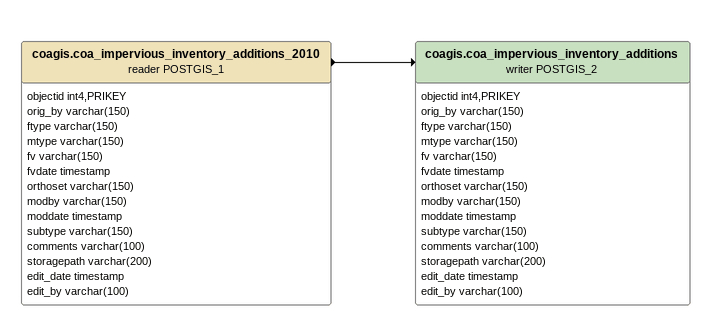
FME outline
coagis.coa_impervious_inventory_additions_2010 (reader POSTGIS_1)
    attributes: objectid int4,PRIKEY, orig_by varchar(150), ftype varchar(150), mtype varchar(150), fv varchar(150), fvdate timestamp, orthoset varchar(150), modby varchar(150), moddate timestamp, subtype varchar(150), comments varchar(100), storagepath varchar(200), edit_date timestamp, edit_by varchar(100)
    -> coagis.coa_impervious_inventory_additions (writer POSTGIS_2)
coagis.coa_impervious_inventory_additions (writer POSTGIS_2)
    attributes: objectid int4,PRIKEY, orig_by varchar(150), ftype varchar(150), mtype varchar(150), fv varchar(150), fvdate timestamp, orthoset varchar(150), modby varchar(150), moddate timestamp, subtype varchar(150), comments varchar(100), storagepath varchar(200), edit_date timestamp, edit_by varchar(100)
